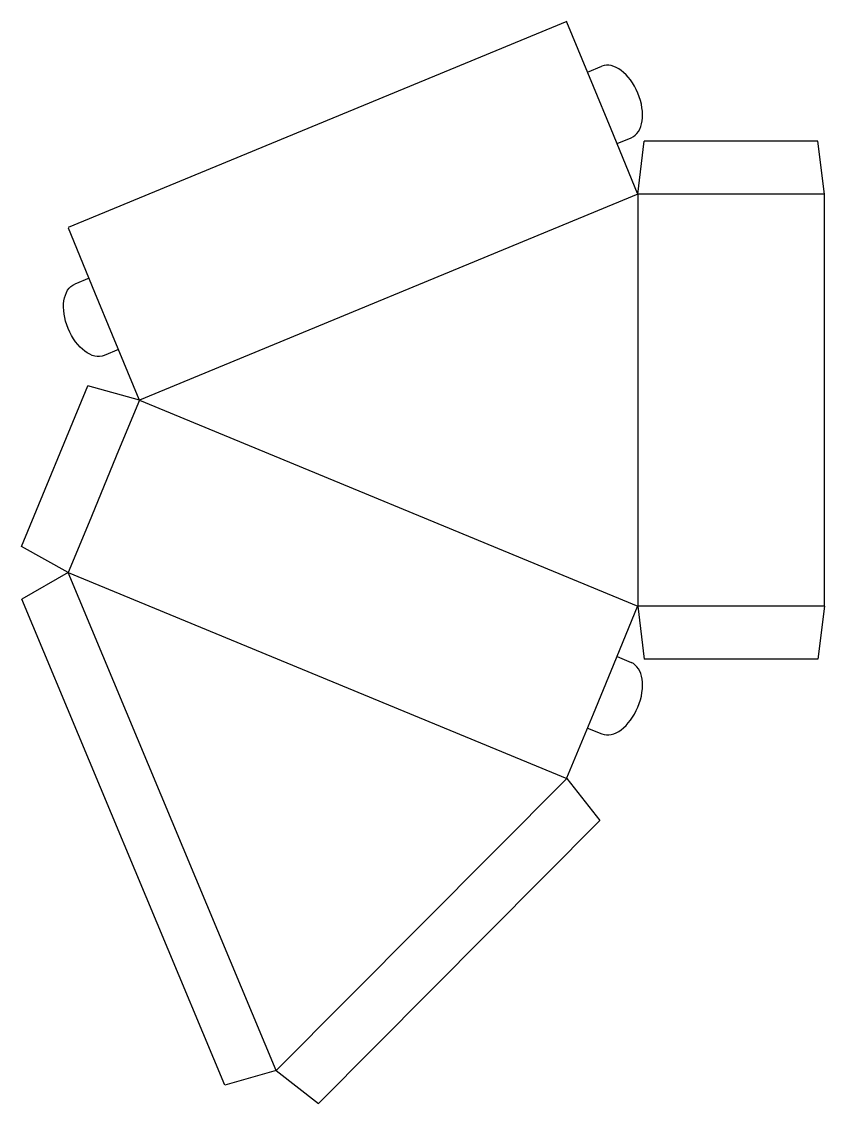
# Model space of a CAD drawing. Header units: millimetres. Extents: x 213 to 462, y -178 to 159.
import ezdxf

# ---------------------------------------------------------------- set-up
doc = ezdxf.new("R2010")
doc.units = ezdxf.units.MM
doc.header["$MEASUREMENT"] = 0

msp = doc.modelspace()

# ---------------------------------------------------------------- linework, layer by layer
for p, q in [((382.16, 158.6), (227.16, 94.6)), ((390.48, 138.45), (382.24, 158.41)), ((388.65, 142.89), (393.08, 144.72)), ((404.22, 105.17), (395.97, 125.14)), ((397.81, 120.7), (402.24, 122.53)), ((404.29, 104.99), (406.29, 121.49)), ((460.29, 121.49), (406.29, 121.49)), ((462.29, 104.99), (460.29, 121.49)), ((445.29, 104.99), (421.29, 104.99)), ((462.29, -23.01), (462.29, 104.99)), ((235.48, 74.45), (227.24, 94.41)), ((233.65, 78.89), (229.21, 77.05)), ((249.22, 41.17), (240.97, 61.14)), ((242.81, 56.7), (238.37, 54.87)), ((212.67, -4.47), (233.28, 45.44)), ((249.29, 40.99), (233.28, 45.44)), ((242.81, 25.28), (233.65, 3.09)), ((227.16, -12.62), (212.67, -4.47)), ((227.16, -12.62), (212.71, -20.83)), ((275.86, -171.85), (212.71, -20.83)), ((395.97, -43.16), (404.22, -23.2)), ((404.29, -23.01), (406.29, -39.51)), ((445.29, -23.01), (421.29, -23.01)), ((462.29, -23.01), (460.29, -39.51)), ((397.81, -38.72), (402.24, -40.56)), ((460.29, -39.51), (406.29, -39.51)), ((382.24, -76.44), (390.48, -56.47)), ((388.65, -60.91), (393.08, -62.74)), ((382.16, -76.62), (392.44, -89.68)), ((392.44, -89.68), (304.96, -177.56)), ((291.85, -167.33), (275.86, -171.85)), ((291.85, -167.33), (304.96, -177.56))]:
    msp.add_line(p, q)
at = {"color": 5}
for p, q in [((395.97, 125.14), (390.48, 138.45)), ((404.29, 104.99), (249.29, 40.99)), ((404.29, 104.99), (404.29, -23.01)), ((421.29, 104.99), (404.29, 104.99)), ((462.29, 104.99), (445.29, 104.99)), ((240.97, 61.14), (235.48, 74.45)), ((249.29, 40.99), (242.81, 25.28)), ((249.29, 40.99), (404.29, -23.01)), ((233.65, 3.09), (227.16, -12.62)), ((227.16, -12.62), (382.16, -76.62)), ((291.85, -167.33), (227.16, -12.62)), ((421.29, -23.01), (404.29, -23.01)), ((462.29, -23.01), (445.29, -23.01)), ((390.48, -56.47), (395.97, -43.16)), ((291.85, -167.33), (382.16, -76.62))]:
    msp.add_line(p, q, dxfattribs=at)
for centre, major_axis in [((397.66, 133.63), (-4.58, 11.09)), ((397.66, -51.65), (4.58, 11.09))]:
    msp.add_ellipse(centre, major_axis=major_axis, ratio=0.6, start_param=3.141593, end_param=6.283185)
at = {"extrusion": (0, 0, -1)}
msp.add_ellipse((233.79, 65.96), major_axis=(-4.58, 11.09), ratio=0.6, start_param=3.141593, end_param=6.283185, dxfattribs=at)

doc.saveas('drawing.dxf')
